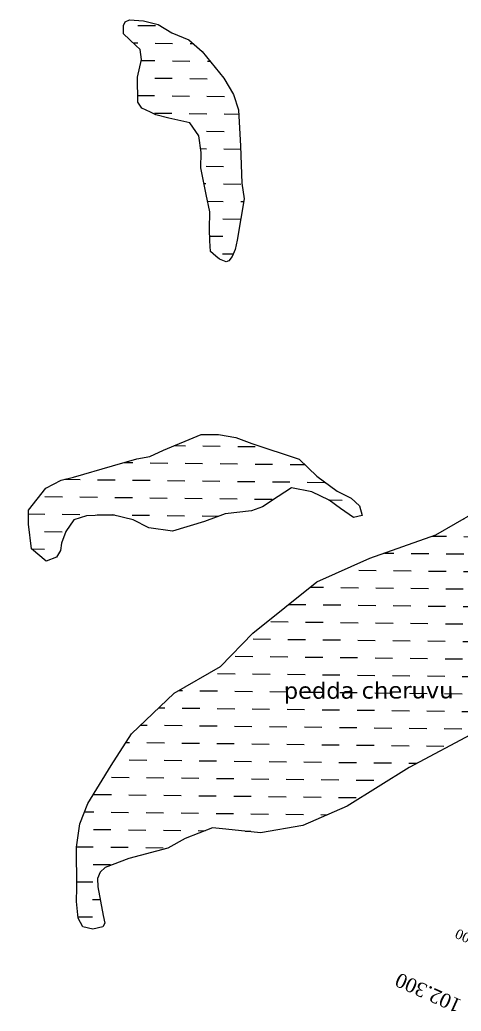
# Model space of a CAD drawing. Header units: inches. Extents: x 360616 to 379062, y 1506291 to 1520405.
# Drawn here: x 369326 to 369950, y 1515168 to 1516570 of the extents above; entities that cross this region are included whole.
import ezdxf

# ---------------------------------------------------------------- set-up
doc = ezdxf.new("R2010")
doc.units = ezdxf.units.IN
doc.header["$MEASUREMENT"] = 0
for name, color, linetype in [('cahnige', 7, 'Continuous'), ('WATER_BODY', 4, 'Continuous'), ('ZSTU', 7, 'Continuous')]:
    doc.layers.add(name, color=color, linetype=linetype)
doc.styles.add('5mm', font='TIMES.TTF', dxfattribs={"height": 3})
doc.styles.get("Standard").update_dxf_attribs({"font": 'verdana.TTF'})
pattern_1 = [(359.325697, (326163.774, 1504062.728), (25.019457, 24.437382), [24.730132, -24.730132])]

msp = doc.modelspace()

# ---------------------------------------------------------------- hatches: boundary and pattern name
at = {"layer": 'WATER_BODY'}
h = msp.add_hatch(dxfattribs=at)
h.set_pattern_fill('DASH', color=4, scale=197.841056, angle=-0.6743, style=0)
h.set_pattern_definition(pattern_1)
h.paths.add_polyline_path([(369362.8, 1515804.2), (369342, 1515821.4), (369337.7, 1515856.6), (369337.9, 1515876.4), (369362.4, 1515907.4), (369383.9, 1515918.6), (369401.4, 1515922.8), (369457, 1515938.8), (369491.2, 1515948.7), (369509.4, 1515952.4), (369528.9, 1515961.3), (369582.2, 1515983.2), (369606.7, 1515983.3), (369631.2, 1515979.1), (369654.1, 1515970.5), (369720.7, 1515948.3), (369746.1, 1515924.2), (369774.8, 1515903.4), (369794.4, 1515893.2), (369806.2, 1515882.4), (369810.3, 1515868.9), (369798, 1515865.9), (369779.6, 1515878.8), (369763.5, 1515890.4), (369738.8, 1515902.2), (369710.3, 1515907.7), (369691.2, 1515895.6), (369668.9, 1515880.9), (369653.4, 1515875.5), (369616.2, 1515871.2), (369586.8, 1515860.1), (369541.7, 1515846.4), (369508.2, 1515851.1), (369486.2, 1515862.4), (369457, 1515869.5), (369419.8, 1515868.3), (369401.9, 1515862.6), (369390.7, 1515846.2), (369384.5, 1515829.6), (369383.2, 1515819.4), (369377.6, 1515809.6)])
h.paths.add_polyline_path([(369492, 1516488.7), (369497.8, 1516513.8), (369495.9, 1516527.9), (369490, 1516533.6), (369472.2, 1516549.8), (369472.3, 1516561.6), (369474.9, 1516566.9), (369481, 1516569.7), (369500.7, 1516568.4), (369521.4, 1516563.1), (369540.6, 1516551.5), (369564.9, 1516541.5), (369583.7, 1516524.8), (369614.5, 1516487.1), (369628.2, 1516464.3), (369635.1, 1516442.4), (369637.7, 1516391), (369640, 1516338.7), (369642.9, 1516316.4), (369633.3, 1516258), (369630.4, 1516244.8), (369626, 1516234.8), (369621.5, 1516229), (369617.5, 1516227.3), (369608, 1516231.4), (369603, 1516235.3), (369595.5, 1516242.2), (369594.3, 1516257.1), (369594.2, 1516273.9), (369594.4, 1516298.1), (369589.4, 1516322.6), (369581.7, 1516360.4), (369582.2, 1516382), (369578.8, 1516405.7), (369566.4, 1516423.9), (369536.7, 1516430.7), (369517.9, 1516435.4), (369510.7, 1516439.1), (369498.4, 1516444.9), (369492.6, 1516453.4)])
h.paths.add_polyline_path([(369126, 1516176.3), (369106.4, 1516158.2), (369092, 1516111.8), (369082, 1516067.6), (369082.6, 1516033.4), (369082.4, 1516018.5), (369078.2, 1515996.3), (369077.9, 1515974), (369077.2, 1515957.6), (369081.1, 1515954.6), (369102, 1515955.8), (369126.4, 1515962), (369152.3, 1515971.1), (369168.2, 1515980.8), (369189.7, 1515990), (369206.5, 1515991.8), (369211.6, 1516001.1), (369224.8, 1516025.2), (369236.3, 1516034.5), (369260.7, 1516040.2), (369275.6, 1516041.5), (369289.9, 1516041.8), (369298.9, 1516043.2), (369302.4, 1516049.6), (369310.1, 1516069.8), (369310.2, 1516123.1), (369311.9, 1516150.9), (369313.5, 1516170.8), (369308.8, 1516184), (369278.9, 1516190.3), (369256.6, 1516189.2), (369236.4, 1516185.6), (369212, 1516185.5), (369184.9, 1516185.5), (369164.3, 1516185.7), (369135.4, 1516180.5)])
h = msp.add_hatch(dxfattribs=at)
h.set_pattern_fill('DASH', color=4, scale=197.841056, angle=-0.6743, style=0)
h.set_pattern_definition(pattern_1)
h.paths.add_polyline_path([(369443, 1515287), (369429, 1515284), (369414.7, 1515287), (369408.4, 1515299.4), (369405.9, 1515323), (369406.2, 1515342.5), (369406, 1515399.7), (369410.4, 1515432.7), (369421.9, 1515461.7), (369454.9, 1515515.4), (369483.7, 1515560.1), (369544.2, 1515617.7), (369609.7, 1515655.2), (369655.6, 1515702.5), (369745.9, 1515774.9), (369821, 1515808.5), (369914.3, 1515841.2), (369969.8, 1515873.7), (370013.8, 1515885.7), (370123.8, 1515888), (370146.2, 1515888.6), (370160.5, 1515888.9), (370180.2, 1515888.2), (370198, 1515878.2), (370211.8, 1515869), (370250.3, 1515821.5), (370271.3, 1515809.1), (370275.1, 1515796.6), (370283.5, 1515787.1), (370295.9, 1515771.7), (370298.5, 1515762.3), (370294.5, 1515730.3), (370248.6, 1515710.7), (370114, 1515657.2), (370038.8, 1515607.4), (369970.6, 1515562.5), (369876.8, 1515512.4), (369788.8, 1515457.8), (369725.9, 1515430.6), (369666, 1515420), (369617.3, 1515425.2), (369598.3, 1515427.1), (369559.8, 1515412), (369535.2, 1515398.4), (369479.9, 1515383.9), (369446.2, 1515370.9), (369439.4, 1515364.6), (369435.4, 1515355.5), (369436, 1515343.8), (369443.5, 1515303.1), (369445.8, 1515292.1)])

# ---------------------------------------------------------------- linework, layer by layer
at = {"layer": 'WATER_BODY', "color": 4}
for points in [[(369492, 1516488.7), (369497.8, 1516513.8), (369495.9, 1516527.9), (369490, 1516533.6), (369472.2, 1516549.8), (369472.3, 1516561.6), (369474.9, 1516566.9), (369481, 1516569.7), (369500.7, 1516568.4), (369521.4, 1516563.1), (369540.6, 1516551.5), (369564.9, 1516541.5), (369583.7, 1516524.8), (369614.5, 1516487.1), (369628.2, 1516464.3), (369635.1, 1516442.4), (369637.7, 1516391), (369640, 1516338.7), (369642.9, 1516316.4), (369633.3, 1516258), (369630.4, 1516244.8), (369626, 1516234.8), (369621.5, 1516229), (369617.5, 1516227.3), (369608, 1516231.4), (369603, 1516235.3), (369595.5, 1516242.2), (369594.3, 1516257.1), (369594.2, 1516273.9), (369594.4, 1516298.1), (369589.4, 1516322.6), (369581.7, 1516360.4), (369582.2, 1516382), (369578.8, 1516405.7), (369566.4, 1516423.9), (369536.7, 1516430.7), (369517.9, 1516435.4), (369510.7, 1516439.1), (369498.4, 1516444.9), (369492.6, 1516453.4), (369492, 1516488.7)], [(369362.8, 1515804.2), (369342, 1515821.4), (369337.7, 1515856.6), (369337.9, 1515876.4), (369362.4, 1515907.4), (369383.9, 1515918.6), (369401.4, 1515922.8), (369457, 1515938.8), (369491.2, 1515948.7), (369509.4, 1515952.4), (369528.9, 1515961.3), (369582.2, 1515983.2), (369606.7, 1515983.3), (369631.2, 1515979.1), (369654.1, 1515970.5), (369720.7, 1515948.3), (369746.1, 1515924.2), (369774.8, 1515903.4), (369794.4, 1515893.2), (369806.2, 1515882.4), (369810.3, 1515868.9), (369798, 1515865.9), (369779.6, 1515878.8), (369763.5, 1515890.4), (369738.8, 1515902.2), (369710.3, 1515907.7), (369691.2, 1515895.6), (369668.9, 1515880.9), (369653.4, 1515875.5), (369616.2, 1515871.2), (369586.8, 1515860.1), (369541.7, 1515846.4), (369508.2, 1515851.1), (369486.2, 1515862.4), (369457, 1515869.5), (369419.8, 1515868.3), (369401.9, 1515862.6), (369390.7, 1515846.2), (369384.5, 1515829.6), (369383.2, 1515819.4), (369377.6, 1515809.6), (369362.8, 1515804.2)], [(369443, 1515287), (369429, 1515284), (369414.7, 1515287), (369408.4, 1515299.4), (369405.9, 1515323), (369406.2, 1515342.5), (369406, 1515399.7), (369410.4, 1515432.7), (369421.9, 1515461.7), (369454.9, 1515515.4), (369483.7, 1515560.1), (369544.2, 1515617.7), (369609.7, 1515655.2), (369655.6, 1515702.5), (369745.9, 1515774.9), (369821, 1515808.5), (369914.3, 1515841.2), (369969.8, 1515873.7)], [(369970.6, 1515562.5), (369876.8, 1515512.4), (369788.8, 1515457.8), (369725.9, 1515430.6), (369666, 1515420), (369617.3, 1515425.2), (369598.3, 1515427.1), (369559.8, 1515412), (369535.2, 1515398.4), (369479.9, 1515383.9), (369446.2, 1515370.9), (369439.4, 1515364.6), (369435.4, 1515355.5), (369436, 1515343.8), (369443.5, 1515303.1), (369445.8, 1515292.1), (369443, 1515287)]]:
    msp.add_lwpolyline(points, dxfattribs=at)

# ---------------------------------------------------------------- texts
at = {"layer": 'cahnige', "insert": (370002.3, 1515244.5), "char_height": 13.88, "width": 8058.679, "attachment_point": 1, "rotation": 155.9897, "style": '5mm'}
msp.add_mtext('102.400', dxfattribs=at)
at = {"layer": 'cahnige', "color": 1, "insert": (369944.3, 1515164.5), "char_height": 20, "width": 8058.679, "attachment_point": 1, "rotation": 155.9897, "style": '5mm'}
msp.add_mtext('102.300', dxfattribs=at)
at = {"layer": 'ZSTU', "color": 0}
msp.add_text('pedda cheruvu', height=23.29, rotation=0.1774, dxfattribs=at).set_placement((369699.2, 1515609.5))

doc.saveas('drawing.dxf')
